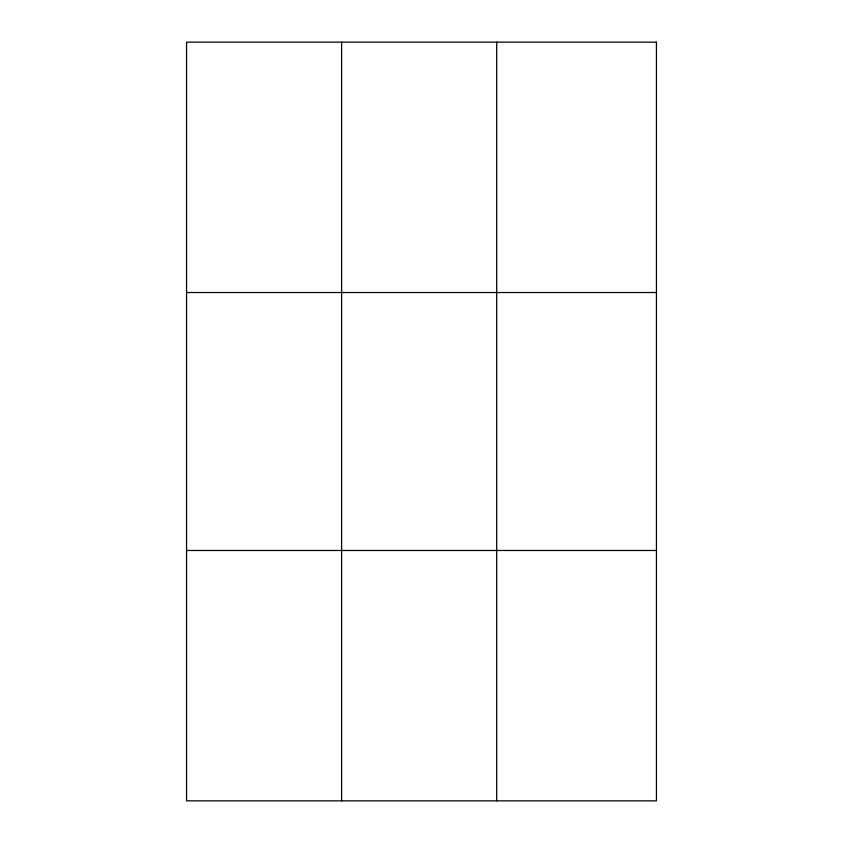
<?xml version="1.0" encoding="UTF-8"?>
<svg xmlns="http://www.w3.org/2000/svg" width="843" height="843" viewBox="0 0 843 843"><rect width="100%" height="100%" fill="white"/><g stroke="black" fill="none" stroke-linecap="round" stroke-linejoin="round"><path stroke-width="1.26" d="M341.615 800.85L341.615 42.15M496.685 800.85L496.685 42.15M186.556 292.521L656.444 292.521M186.556 550.479L656.444 550.479M656.444 42.15L656.444 800.85L186.556 800.85L186.556 42.15L656.444 42.15"/></g></svg>
